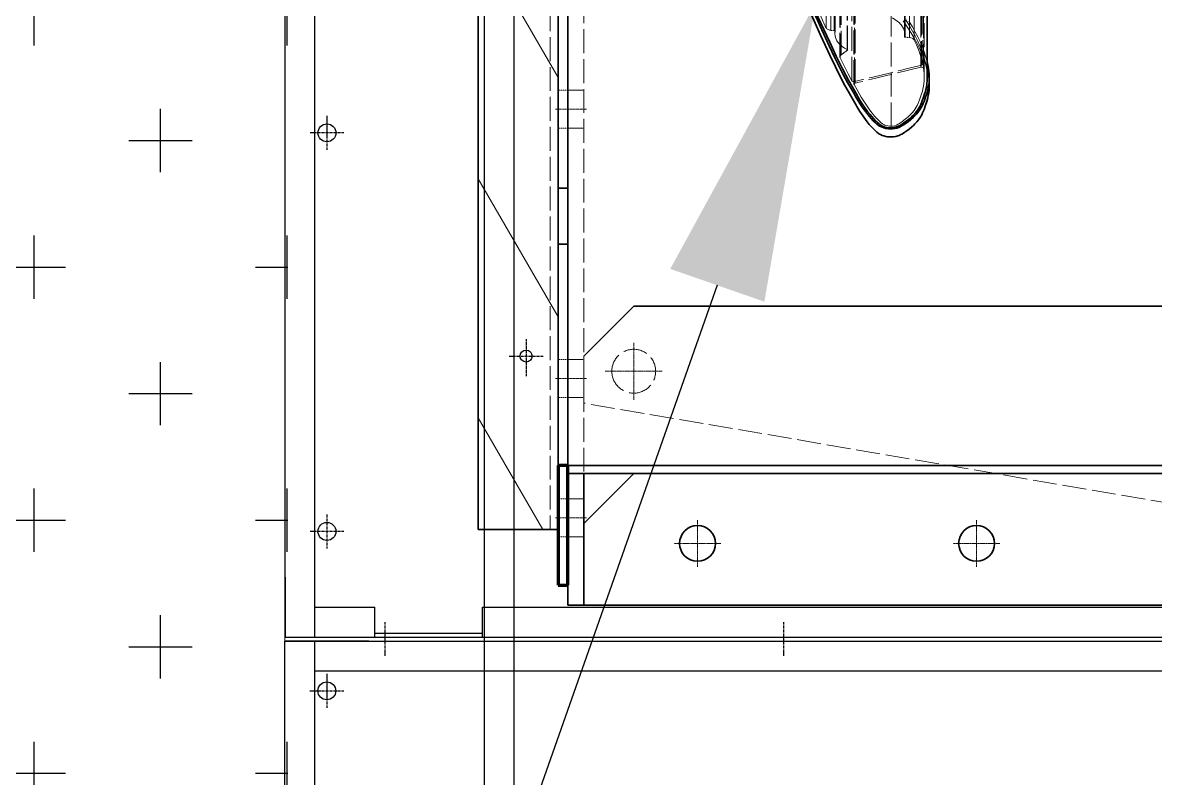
# Model space of a CAD drawing. Header units: millimetres. Extents: x 2773 to 32180, y 2797 to 23592.
# Drawn here: x 12955 to 13524, y 9968 to 10347 of the extents above; entities that cross this region are included whole.
import ezdxf

# ---------------------------------------------------------------- set-up
doc = ezdxf.new("R2010")
doc.units = ezdxf.units.MM
for name, pattern in [('CENTER', [2, 1.25, -0.25, 0.25, -0.25]), ('DASHDOT', [18.5, 12, -3, 0.5, -3]), ('DASHED', [15, 12, -3])]:
    doc.linetypes.add(name, pattern=pattern)
doc.layers.add('center', color=1, linetype='CENTER')
doc.layers.add('냉각탑_dim', color=1, linetype='Continuous')

# ---------------------------------------------------------------- blocks, each defined once
blk = doc.blocks.new('A$C55E021B5')
at = {"color": 7, "lineweight": 35}
for p, q in [((1375, 38.5), (1375, 2102.5)), ((1415, 2102.5), (1415, 38.5)), ((1370, 2070.5), (1370, 209.79)), ((1370, 2070.5), (1370, 209.79)), ((1375, 70.5), (1375, 2070.5)), ((1375, 2070.5), (1375, 209.79)), ((1189.73, 265.45), (1189.73, 907.45)), ((753, 150.5), (1337, 150.5)), ((1370, 70.5), (720, 70.5)), ((720, 66.5), (1370, 66.5)), ((753, 66.5), (1337, 66.5)), ((728, 0.5), (1362, 0.5))]:
    blk.add_line(p, q, dxfattribs=at)
at = {"color": 7, "linetype": 'DASHED', "lineweight": 13}
for p, q in [((1362, 2074.5), (1362, 66.5)), ((1370, 2074.5), (1370, 66.5)), ((1379, 1050.5), (1379, 38.5)), ((1240.54, 290.24), (1240.54, 949.45)), ((1198.7, 285.32), (1198.7, 944.55)), ((1200.81, 285.52), (1200.81, 944.74)), ((1201.1, 287.15), (1201.1, 946.37)), ((1201.23, 285.85), (1201.23, 945.07)), ((1201.24, 285.81), (1201.24, 945.03)), ((1235.96, 288.49), (1235.96, 947.71)), ((1235.96, 288.45), (1235.96, 947.68)), ((1236.1, 287.15), (1236.1, 946.37)), ((1236.38, 288.78), (1236.38, 948.01)), ((1238.11, 288.94), (1238.11, 948.17)), ((1196.27, 284.06), (1196.27, 943.27)), ((1229.76, 279.07), (1229.76, 938.22)), ((1229.87, 278.89), (1229.87, 938.03)), ((1229.93, 279.29), (1229.93, 938.44)), ((1232.89, 276.7), (1232.89, 935.79)), ((1233.45, 275.15), (1233.45, 934.2)), ((1233.55, 275.61), (1233.55, 934.67)), ((1191.61, 269.93), (1191.61, 928.79)), ((1192, 271.96), (1192, 930.9)), ((1192.01, 272.03), (1192.01, 930.97)), ((1192.61, 271.43), (1192.61, 930.35)), ((1193, 270.4), (1193, 929.28)), ((1191.23, 265.46), (1191.23, 924.1)), ((1225.91, 262.42), (1225.91, 920.89)), ((1226.18, 263.27), (1226.18, 921.79)), ((1227.53, 263.62), (1227.53, 922.15)), ((1226.47, 261.74), (1226.47, 920.16)), ((1226.51, 261.91), (1226.51, 920.34)), ((1207.82, 240.77), (1207.82, 897.17)), ((770, 0.5), (1362, 101.88))]:
    blk.add_line(p, q, dxfattribs=at)
at = {"color": 7, "lineweight": 13, "ltscale": 0.133334}
for p, q in [((1415, 334.47), (1375, 265.19)), ((1415, 214.47), (1375, 145.19))]:
    blk.add_line(p, q, dxfattribs=at)
at = {"color": 7, "linetype": 'DASHED', "lineweight": 13, "ltscale": 0.003537}
blk.add_line((1198.7, 285.32), (1200.81, 285.52), dxfattribs=at)
at = {"color": 7, "linetype": 'DASHED', "lineweight": 13, "ltscale": 6.21784e-05}
blk.add_line((1201.24, 285.81), (1201.23, 285.85), dxfattribs=at)
at = {"color": 7, "linetype": 'DASHED', "lineweight": 13, "ltscale": 6.25575e-05}
blk.add_line((1235.96, 288.49), (1235.96, 288.45), dxfattribs=at)
at = {"color": 7, "linetype": 'DASHED', "lineweight": 13, "ltscale": 0.00289}
blk.add_line((1238.11, 288.94), (1236.38, 288.78), dxfattribs=at)
at = {"color": 7, "lineweight": 35, "ltscale": 0.006705}
blk.add_line((1188.73, 261.43), (1188.73, 265.45), dxfattribs=at)
at = {"color": 7, "linetype": 'DASHED', "lineweight": 13, "ltscale": 0.013334}
for p, q in [((1370, 258.88), (1362, 258.88)), ((1370, 239.88), (1362, 239.88)), ((1370, 123.78), (1362, 123.78)), ((1370, 104.78), (1362, 104.78)), ((1370, 53.85), (1362, 53.85)), ((1370, 34.85), (1362, 34.85))]:
    blk.add_line(p, q, dxfattribs=at)
at = {"color": 7, "linetype": 'DASHED', "lineweight": 13, "ltscale": 0.008333}
for p, q in [((1375, 258.88), (1370, 258.88)), ((1375, 239.88), (1370, 239.88)), ((1375, 123.78), (1370, 123.78)), ((1375, 104.78), (1370, 104.78)), ((1375, 53.85), (1370, 53.85)), ((1375, 34.85), (1370, 34.85))]:
    blk.add_line(p, q, dxfattribs=at)
at = {"color": 7, "linetype": 'DASHDOT', "lineweight": 13, "ltscale": 0.025999}
for p, q in [((1376.3, 249.38), (1360.7, 249.38)), ((1376.3, 114.28), (1360.7, 114.28)), ((1376.3, 44.35), (1360.7, 44.35))]:
    blk.add_line(p, q, dxfattribs=at)
at = {"color": 7, "linetype": 'DASHED', "lineweight": 13, "ltscale": 0.046905}
blk.add_line((1370, 209.79), (1370, 181.64), dxfattribs=at)
at = {"color": 7, "lineweight": 35, "ltscale": 0.046905}
for p, q in [((1370, 181.64), (1370, 209.79)), ((1375, 181.64), (1375, 209.79))]:
    blk.add_line(p, q, dxfattribs=at)
at = {"color": 7, "lineweight": 35, "ltscale": 0.008333}
for p, q in [((1370, 209.79), (1375, 209.79)), ((1370, 181.64), (1375, 181.64)), ((1375, 70.5), (1370, 70.5)), ((1375, 10.5), (1370, 10.5))]:
    blk.add_line(p, q, dxfattribs=at)
at = {"color": 7, "lineweight": 35, "ltscale": 0.185241}
for p, q in [((1370, 181.64), (1370, 70.5)), ((1370, 181.64), (1370, 70.5)), ((1375, 181.64), (1375, 70.5))]:
    blk.add_line(p, q, dxfattribs=at)
at = {"color": 7, "lineweight": 35, "ltscale": 0.058925}
for p, q in [((1337, 150.5), (1362, 125.5)), ((1362, 41.5), (1337, 66.5))]:
    blk.add_line(p, q, dxfattribs=at)
at = {"color": 7, "linetype": 'DASHDOT', "lineweight": 13, "ltscale": 0.047667}
for p, q in [((1337, 132.19), (1337, 103.59)), ((1322.7, 117.89), (1351.3, 117.89))]:
    blk.add_line(p, q, dxfattribs=at)
at = {"color": 7, "linetype": 'DASHED', "lineweight": 13, "ltscale": 0.03936}
blk.add_line((1362, 101.88), (1362, 125.5), dxfattribs=at)
at = {"color": 7, "lineweight": 13, "ltscale": 0.10771}
blk.add_line((1415, 94.47), (1382.69, 38.5), dxfattribs=at)
at = {"color": 7, "lineweight": 35, "ltscale": 0.006667}
blk.add_line((1370, 70.5), (1370, 66.5), dxfattribs=at)
at = {"color": 7, "lineweight": 35, "ltscale": 0.1}
for p, q in [((1370, 70.5), (1370, 10.5)), ((1375, 70.5), (1375, 10.5))]:
    blk.add_line(p, q, dxfattribs=at)
at = {"color": 7, "lineweight": 140, "ltscale": 0.008333}
for p, q in [((1370, 70.5), (1375, 70.5)), ((1375, 10.5), (1370, 10.5))]:
    blk.add_line(p, q, dxfattribs=at)
at = {"color": 7, "lineweight": 140, "ltscale": 0.1}
for p, q in [((1370, 10.5), (1370, 70.5)), ((1375, 70.5), (1375, 10.5))]:
    blk.add_line(p, q, dxfattribs=at)
at = {"color": 7, "lineweight": 35, "ltscale": 0.11}
for p, q in [((1362, 66.5), (1362, 0.5)), ((1370, 0.5), (1370, 66.5))]:
    blk.add_line(p, q, dxfattribs=at)
at = {"color": 7, "lineweight": 35, "ltscale": 0.013334}
for p, q in [((1370, 66.5), (1362, 66.5)), ((1362, 0.5), (1370, 0.5))]:
    blk.add_line(p, q, dxfattribs=at)
at = {"color": 7, "linetype": 'DASHDOT', "lineweight": 13, "ltscale": 0.039}
for p, q in [((1165, 43.2), (1165, 19.8)), ((1305, 43.2), (1305, 19.8)), ((1153.3, 31.5), (1176.7, 31.5)), ((1293.3, 31.5), (1316.7, 31.5))]:
    blk.add_line(p, q, dxfattribs=at)
at = {"color": 7, "lineweight": 35, "ltscale": 0.068333}
blk.add_line((1362, 0.5), (1362, 41.5), dxfattribs=at)
at = {"color": 7, "lineweight": 35, "ltscale": 0.066667}
blk.add_line((1375, 38.5), (1415, 38.5), dxfattribs=at)
at = {"color": 7, "linetype": 'DASHED', "lineweight": 13}
for points in [[(1199.01, 293.52), (1197.21, 290.63), (1195.74, 288.09), (1194.49, 285.71), (1193.34, 283.33), (1192.3, 280.94), (1191.27, 278.23), (1190.39, 275.51), (1189.73, 273.07)], [(1201.87, 293.72), (1199.84, 290.77), (1197.94, 287.82), (1196.42, 285.27), (1195.01, 282.72), (1193.84, 280.38), (1192.77, 278.04), (1191.81, 275.69), (1190.97, 273.32), (1190.26, 271.03), (1189.66, 268.74), (1189.22, 266.64), (1188.91, 264.54), (1188.76, 262.7), (1188.73, 261.43)], [(1200.56, 294.24), (1198.6, 291.18), (1197.07, 288.58), (1195.75, 286.14), (1194.47, 283.53), (1193.32, 280.91), (1192.31, 278.28), (1191.44, 275.64), (1190.81, 273.34), (1190.5, 272.01), (1190.23, 270.68), (1190.02, 269.38), (1189.86, 268.08), (1189.75, 266.29), (1189.73, 265.45)], [(1207.26, 295.15), (1205.96, 294.41), (1204.78, 293.58), (1203.73, 292.68), (1203.26, 292.19), (1202.83, 291.69), (1202.45, 291.19), (1202.12, 290.67), (1201.68, 289.81), (1201.36, 288.94), (1201.16, 288.05), (1201.1, 287.15)], [(1238.11, 288.94), (1238.86, 289.08), (1239.54, 289.33), (1239.84, 289.49), (1240.11, 289.69), (1240.36, 289.95), (1240.54, 290.24)], [(1198.7, 285.32), (1197.95, 285.19), (1197.27, 284.95), (1196.97, 284.78), (1196.71, 284.59), (1196.45, 284.34), (1196.27, 284.06)], [(1200.81, 285.52), (1201.01, 285.56), (1201.16, 285.65), (1201.22, 285.73), (1201.24, 285.81)], [(1229.93, 279.29), (1231.23, 280.01), (1232.41, 280.81), (1233.46, 281.69), (1233.93, 282.16), (1234.36, 282.65), (1234.74, 283.15), (1235.08, 283.66), (1235.52, 284.5), (1235.84, 285.37), (1236.03, 286.25), (1236.1, 287.15)], [(1236.38, 288.78), (1236.18, 288.74), (1236.03, 288.65), (1235.97, 288.57), (1235.96, 288.49)], [(1192.01, 272.03), (1192.62, 274.45), (1193.35, 276.86), (1194.21, 279.27), (1195.18, 281.67), (1196.27, 284.06)], [(1227.53, 263.62), (1229.4, 267.03), (1231.17, 270.48), (1233.45, 275.15)], [(1191.23, 265.46), (1191.29, 267.24), (1191.42, 268.58), (1191.61, 269.93)], [(1193, 270.4), (1192.63, 270.45), (1192.26, 270.41), (1191.94, 270.3), (1191.71, 270.14), (1191.61, 269.93)], [(1207.82, 240.77), (1207.25, 240.82), (1206.68, 240.91), (1206.09, 241.06), (1205.18, 241.41), (1204.3, 241.84), (1203.64, 242.24), (1203, 242.66), (1202.24, 243.21), (1201.5, 243.78), (1200.1, 244.89), (1199.35, 245.51), (1198.11, 246.66), (1197.27, 247.56), (1196.34, 248.72), (1195.78, 249.53), (1195.27, 250.36), (1194.81, 251.22), (1194.13, 252.72), (1193.63, 254.01), (1192.75, 256.56), (1192.19, 258.41), (1191.75, 260.28), (1191.46, 261.99), (1191.29, 263.72), (1191.23, 265.46)], [(1220.27, 251.31), (1221.6, 253.35), (1222.85, 255.41), (1224.95, 259.09), (1226.47, 261.74)], [(1226.18, 263.27), (1226.69, 263.23), (1226.92, 263.26), (1227.14, 263.32), (1227.38, 263.45), (1227.53, 263.62)], [(1207.82, 240.77), (1208.35, 240.78), (1208.9, 240.83), (1209.54, 240.94), (1210.62, 241.22), (1211.04, 241.38), (1211.55, 241.62), (1212.23, 242.05), (1212.85, 242.55), (1213.93, 243.53), (1215.09, 244.71), (1216.17, 245.91), (1217.19, 247.13), (1218.16, 248.38), (1219.24, 249.84), (1220.27, 251.31)]]:
    blk.add_lwpolyline(points, dxfattribs=at)
at = {"color": 7, "lineweight": 35}
for points in [[(1246.39, 297.35), (1243.49, 291.01), (1238.88, 281.18), (1236.06, 275.2), (1233.59, 270.12), (1231.7, 266.45), (1229.71, 262.84), (1226.79, 257.72), (1225.22, 254.98), (1224.4, 253.61), (1223.55, 252.24), (1221.82, 249.7), (1219.97, 247.22), (1218.8, 245.77), (1217.87, 244.7), (1216.84, 243.6), (1215.73, 242.53), (1215.02, 241.9), (1214.19, 241.23), (1213.73, 240.93), (1213.23, 240.64), (1212.41, 240.28), (1211.51, 239.97), (1210.57, 239.74), (1209.84, 239.61), (1209.11, 239.52), (1208.42, 239.47), (1207.72, 239.46)], [(1249.36, 300.02), (1245.35, 291.04), (1243.26, 286.48), (1238.6, 276.56), (1235.8, 270.63), (1233.47, 265.85), (1233.24, 265.39), (1231.08, 261.27), (1229.48, 258.4), (1227.48, 254.89), (1225.43, 251.31), (1225.09, 250.73), (1223.56, 248.22), (1221.98, 245.9), (1221.58, 245.33), (1219.86, 243.04), (1218.83, 241.77), (1217.9, 240.7), (1216.78, 239.52), (1215.58, 238.36), (1215.04, 237.88), (1214.2, 237.21), (1213.74, 236.9), (1213.24, 236.62), (1212.42, 236.25), (1211.53, 235.94), (1210.58, 235.7), (1209.86, 235.57), (1209.12, 235.48), (1208.42, 235.43), (1207.72, 235.43)], [(1245.59, 297.88), (1241.67, 289.33), (1238.69, 282.97), (1235.42, 276.04), (1233.34, 271.7), (1232.27, 269.55), (1230.61, 266.36), (1229.05, 263.52), (1227.45, 260.71), (1225.66, 257.57), (1224.26, 255.12), (1223.54, 253.91), (1222.41, 252.11), (1221.26, 250.42), (1219.67, 248.24), (1218.45, 246.67), (1217.61, 245.66), (1216.72, 244.66), (1215.7, 243.6), (1214.61, 242.56), (1213.91, 241.96), (1213.5, 241.63), (1213.05, 241.32), (1212.2, 240.86), (1211.62, 240.63), (1211, 240.42), (1209.95, 240.18), (1208.86, 240.03), (1207.76, 239.99)], [(1189.73, 273.07), (1189.24, 270.78), (1189.05, 269.64), (1188.9, 268.49), (1188.78, 266.97), (1188.73, 265.45)], [(1188.73, 265.45), (1188.76, 264.19), (1188.85, 262.93), (1189, 261.66), (1189.21, 260.41), (1189.48, 259.15), (1189.99, 257.27), (1190.6, 255.37), (1191.37, 253.23), (1191.75, 252.28), (1192.11, 251.46), (1192.51, 250.64), (1193.28, 249.3), (1194.07, 248.16), (1194.94, 247.06), (1195.91, 246.02), (1196.68, 245.29), (1197.94, 244.22), (1199.34, 243.11), (1200.82, 241.99), (1201.62, 241.46), (1202.76, 240.79), (1203.37, 240.49), (1204.02, 240.21), (1205.01, 239.88), (1206.06, 239.63), (1207.18, 239.49), (1207.72, 239.46)], [(1188.73, 261.43), (1188.76, 260.16), (1188.85, 258.9), (1189, 257.64), (1189.21, 256.39), (1189.48, 255.13), (1189.99, 253.25), (1190.6, 251.34), (1191.37, 249.2), (1192.06, 247.54), (1192.51, 246.61), (1193.3, 245.25), (1194.08, 244.11), (1194.95, 243.02), (1195.93, 241.97), (1196.7, 241.24), (1197.52, 240.54), (1198.89, 239.43), (1199.99, 238.57), (1200.93, 237.89), (1202.19, 237.07), (1203.3, 236.48), (1203.9, 236.22), (1204.53, 235.99), (1205.55, 235.7), (1206.63, 235.51), (1207.72, 235.43)], [(1189.73, 265.45), (1189.79, 263.77), (1189.94, 262.1), (1190.21, 260.45), (1190.47, 259.2), (1190.8, 257.95), (1191.05, 257.11), (1191.6, 255.43), (1192.27, 253.56), (1192.63, 252.62), (1193.03, 251.7), (1193.48, 250.78), (1194.25, 249.45), (1194.73, 248.73), (1195.24, 248.03), (1195.79, 247.36), (1196.38, 246.7), (1197.64, 245.47), (1198.46, 244.77), (1200.32, 243.29), (1201.66, 242.28), (1202.38, 241.8), (1203.52, 241.13), (1204.58, 240.64), (1205.15, 240.44), (1205.73, 240.27), (1206.73, 240.07), (1207.76, 239.99)]]:
    blk.add_lwpolyline(points, dxfattribs=at)
at = {"color": 7, "linetype": 'DASHED', "lineweight": 13}
blk.add_circle((1337, 117.89), 11, dxfattribs=at)
at = {"color": 7, "lineweight": 35}
for centre in [(1165, 31.5), (1305, 31.5)]:
    blk.add_circle(centre, 9, dxfattribs=at)
at = {"color": 7, "linetype": 'DASHED', "lineweight": 13}
for centre, radius, start, end in [((669.93, 555.85), 629.41, 335.03814, 336.26281), ((1207.34, 287.15), 6.24, 180.0313, 192.0598), ((1229.8, 287.14), 6.3, 0.0509, 12.0077), ((2094.65, 1470.52), 1472.35, 234.03104, 234.17637), ((1232.49, 275.62), 1.07, 333.9634, 359.6117), ((1192.34, 271.96), 0.333, 167.4473, 179.951), ((2902.51, 7234.32), 7169.77, 256.202736, 256.478853), ((2897.71, 7230.23), 7165.56, 256.237174, 256.50795), ((1226.17, 261.91), 0.34, 329.395, 359.3517)]:
    blk.add_arc(centre, radius, start, end, dxfattribs=at)
for centre, major_axis, ratio, start_param, end_param in [((1230.26, 279.07), (0.499, 0), 0.583656, 2.274529, 3.141195), ((1230.26, 279.07), (0.5, 0), 0.5831, 3.14121, 3.817704), ((1230.57, 275.62), (2.98, -0.01), 0.580043, 0.002472, 0.681408), ((1193.01, 271.96), (1, 0), 0.572652, 3.14072, 4.304996), ((1225.52, 261.91), (0.998, -0.001), 0.559109, 0.000836, 1.167722)]:
    blk.add_ellipse(centre, major_axis=major_axis, ratio=ratio, start_param=start_param, end_param=end_param, dxfattribs=at)
blk = doc.blocks.new('A$C25707C5C')
for p, q in [((0, 2586), (0, 0)), ((15, 0), (15, 2586))]:
    blk.add_line(p, q)
blk.add_circle((21, 377), 3)
at = {"layer": 'center'}
for p, q in [((21, 385.5), (21, 368.5)), ((21, 383.97), (21, 366.97)), ((12.5, 377), (29.5, 377))]:
    blk.add_line(p, q, dxfattribs=at)
blk = doc.blocks.new('A$C35EA48DC')
for p, q in [((0, 9.5), (0, 2265.5)), ((0, 9.5), (0, 2265.5)), ((0, 9.5), (0, 2265.5)), ((0, 9.5), (0, 2265.5)), ((0, 9.5), (0, 2265.5)), ((0, 9.5), (0, 2265.5)), ((15, 9.5), (15, 2265.5)), ((15, 9.5), (15, 2265.5)), ((0, 39.5), (0, 9.5)), ((0, 39.5), (0, 9.5)), ((15, 24.5), (45, 24.5)), ((45, 9.5), (45, 24.5)), ((99, 24.5), (1085, 24.5)), ((99, 9.5), (99, 24.5)), ((45, 11.5), (99, 11.5)), ((0, 9.5), (1100, 9.5)), ((0, 9.5), (42, 9.5))]:
    blk.add_line(p, q)
for centre in [(21, 262.5), (21, 62.5)]:
    blk.add_circle(centre, 4.5)
at = {"layer": 'center'}
for p, q in [((21, 271), (21, 254)), ((29.5, 262.5), (12.5, 262.5)), ((21, 71), (21, 54)), ((29.5, 62.5), (12.5, 62.5)), ((50, 17), (50, 0)), ((50, 17), (50, 0)), ((250, 17), (250, 0))]:
    blk.add_line(p, q, dxfattribs=at)
blk = doc.blocks.new('1')
h = blk.add_hatch()
h.set_pattern_fill('CROSS', color=5, scale=10)
h.set_pattern_definition([(0, (-670822.975, 23432.04), (63.5, 63.5), [31.75, -95.25]), (90, (-670807.1, 23416.16), (-63.5, 63.5), [31.75, -95.25])])
h.paths.add_polyline_path([(13088.33, 12494.25), (12388.33, 12494.25), (12388.33, 9536.47), (13088.33, 9536.47)])
at = {"lineweight": 5}
blk.add_line((13086.86, 12536.47), (13086.86, 9536.47), dxfattribs=at)
at = {"color": 7}
for p, q in [((13086.86, 10036.47), (13128.86, 10036.47)), ((13086.86, 9536.47), (13086.86, 10036.47)), ((13128.86, 10036.47), (13086.86, 10036.47)), ((13086.86, 10036.47), (15486.87, 10036.47)), ((13101.86, 9536.47), (13101.86, 10036.47)), ((13101.86, 10021.47), (15486.87, 10021.47))]:
    blk.add_line(p, q, dxfattribs=at)
blk.add_circle((13107.86, 10011.47), 4.5, dxfattribs=at)
at = {"layer": 'center', "color": 7}
for p, q in [((13107.86, 10019.97), (13107.86, 10002.97)), ((13099.36, 10011.47), (13116.36, 10011.47))]:
    blk.add_line(p, q, dxfattribs=at)
at = {"layer": '냉각탑_dim', "linetype": 'ByBlock', "lineweight": -2, "elevation": 0}
blk.add_lwpolyline([(13303.79, 10214.97), (12981.85, 9299.89)], dxfattribs=at)
at = {"layer": '냉각탑_dim'}
blk.add_solid([(13280.18, 10223.2), (13353.14, 10356.62), (13327.4, 10206.75)], dxfattribs=at)
blk.add_blockref('A$C25707C5C', (13186.86, 9802.47))
at = {"color": 7}
blk.add_blockref('A$C35EA48DC', (13086.93, 10028.97), dxfattribs=at)
at = {"xscale": -1}
blk.add_blockref('A$C55E021B5', (14598.86, 10053.97), dxfattribs=at)

msp = doc.modelspace()

# ---------------------------------------------------------------- block references
msp.add_blockref('1', (0, 0))

doc.saveas('drawing.dxf')
